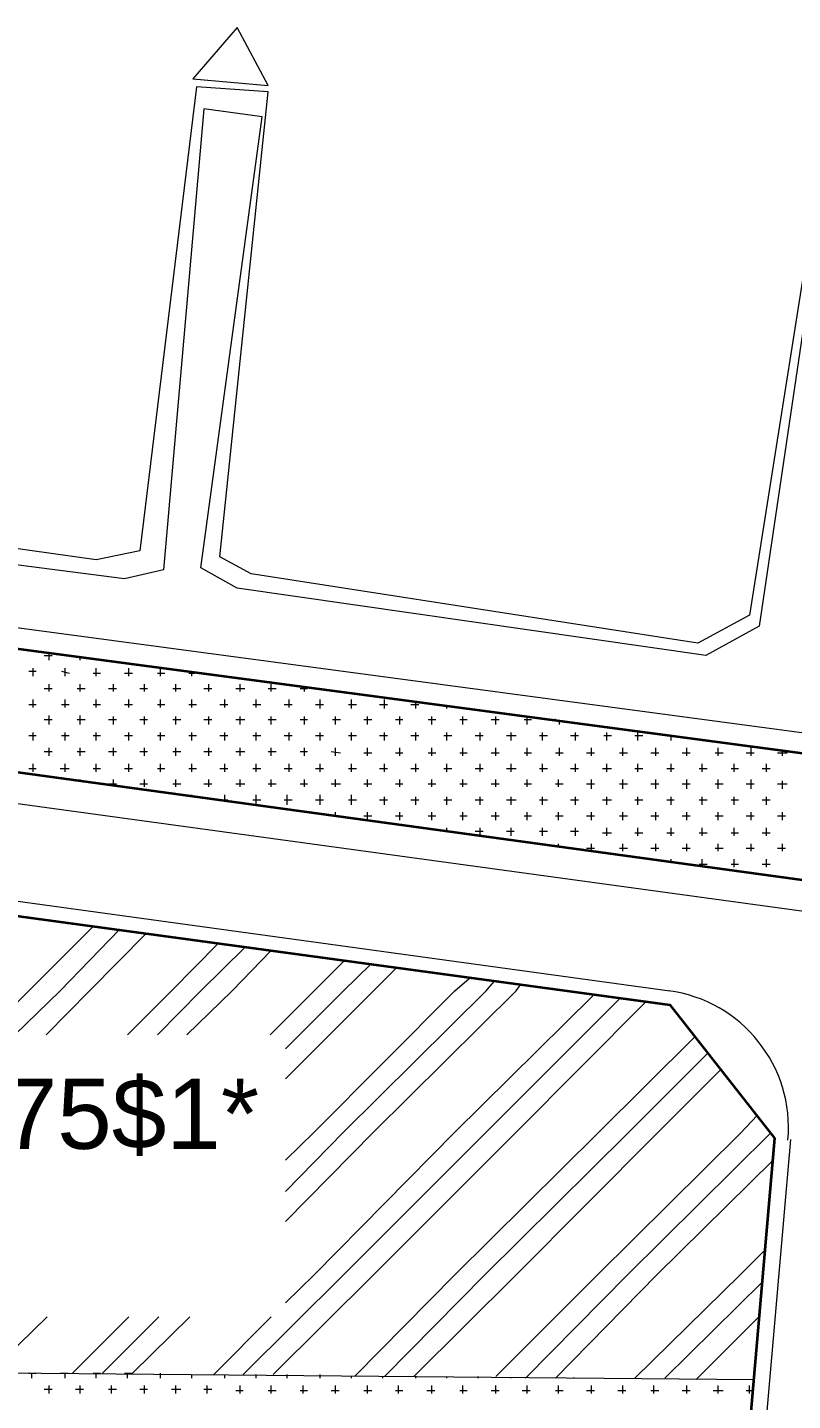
# Model space of a CAD drawing. Header units: millimetres. Extents: x -1787 to 4633, y 81 to 2259.
# Drawn here: x 1747.2 to 1899.2, y 1424.4 to 1697.2 of the extents above; entities that cross this region are included whole.
import ezdxf

# ---------------------------------------------------------------- set-up
doc = ezdxf.new("R2010")
doc.units = ezdxf.units.MM
doc.header["$MEASUREMENT"] = 0
doc.layers.get('0').update_dxf_attribs({"linetype": 'CONTINUOUS'})
doc.styles.add('Arial$001', font='arial.ttf', dxfattribs={"height": 2.232})

msp = doc.modelspace()

# ---------------------------------------------------------------- linework, layer by layer
at = {"color": 4, "linetype": 'Continuous', "lineweight": 15, "true_color": 0x000004}
msp.add_lwpolyline([(1780.1132, 1687.0043), (1795.07192, 1685.66653), (1788.86952, 1697.22001)], close=True, dxfattribs=at)
at = {"color": 2, "linetype": 'Continuous', "lineweight": 20, "true_color": 0x000002}
msp.add_lwpolyline([(2027.11456, 1666.45125), (2192.9983, 1615.00784), (2192.63345, 1610.0216), (2187.03913, 1608.56221), (1924.59258, 1645.29013), (1916.2011, 1651.73576), (1918.39018, 1676.66697), (1906.22862, 1678.85605), (1890.66181, 1580.469), (1880.4461, 1574.87468), (1791.66668, 1588.61724), (1785.46428, 1592.02248), (1795.07192, 1684.45037), (1780.84289, 1685.42329), (1769.53263, 1593.23864), (1760.89792, 1591.4144), (1679.90191, 1602.84627), (1673.94274, 1608.19736), (1680.26675, 1689.80146), (1667.13226, 1690.65277), (1659.71371, 1610.0216), (1653.75454, 1606.00828), (1603.28405, 1611.6026), (1597.08165, 1618.16984)], dxfattribs=at)
at = {"color": 5, "linetype": 'Continuous', "lineweight": 20, "true_color": 0x000005}
for points in [[(1907.20154, 1676.66697), (1892.60766, 1578.27991), (1882.0271, 1572.44236), (1788.86952, 1585.82008), (1781.6942, 1589.8334), (1793.85576, 1679.46413), (1782.30228, 1681.04513), (1774.27564, 1589.46855), (1766.49224, 1587.64432), (1677.10475, 1599.1978), (1670.29427, 1604.79212), (1677.10475, 1686.63945), (1669.92942, 1687.24753), (1662.7541, 1607.58928), (1655.57878, 1602.84627), (1606.08121, 1608.19736)], [(1609.8513, 1596.0358), (2490.34854, 1478.31186), (2612.69388, 1469.06907)], [(2609.53187, 1424.55774), (1605.47313, 1562.10503), (1605.47313, 1562.10503)], [(1622.01286, 1540.57906), (1874.85178, 1505.79699), (1874.85178, 1505.79699)], [(1898.81006, 1476.24439), (1868.52777, 1128.05881), (1868.52777, 1128.05881)]]:
    msp.add_lwpolyline(points, dxfattribs=at)
at = {"color": 1, "linetype": 'Continuous', "lineweight": 35, "true_color": 0x000001}
for points in [[(1605.83798, 1568.30743), (1599.63558, 1576.09083), (1600.24366, 1583.02292), (1611.06745, 1591.65763), (2489.74047, 1474.66339), (2610.86964, 1465.29898), (2621.45021, 1453.50227), (2621.45021, 1440.12454), (2610.5048, 1430.39529)], [(1841.16425, 1105.68153), (1584.92009, 1106.04638), (1554.39456, 1136.5719), (1586.86594, 1510.17515), (1621.40478, 1537.53867), (1874.85178, 1502.99983), (1895.64806, 1476.48762), (1865.48738, 1128.05881)]]:
    msp.add_lwpolyline(points, close=True, dxfattribs=at)
at = {"color": 3, "linetype": 'Continuous', "lineweight": 15, "true_color": 0x000003}
for points in [[(1750.56059, 1572.44236), (1752.1416, 1572.44236), (1752.1416, 1572.44236)], [(1751.53352, 1571.46944), (1751.53352, 1573.05044), (1751.53352, 1573.05044)], [(1757.73592, 1571.46944), (1757.73592, 1572.07752), (1757.73592, 1572.07752)], [(1747.5202, 1569.28036), (1748.97959, 1569.28036), (1748.97959, 1569.28036)], [(1748.37151, 1568.30743), (1748.37151, 1569.88843), (1748.37151, 1569.88843)], [(1753.96583, 1569.28036), (1755.54684, 1568.91551), (1755.54684, 1568.91551)], [(1754.69553, 1568.30743), (1754.69553, 1569.88843), (1754.69553, 1569.88843)], [(1760.28985, 1568.91551), (1761.74923, 1568.91551), (1761.74923, 1568.91551)], [(1760.89792, 1568.30743), (1760.89792, 1569.88843), (1760.89792, 1569.88843)], [(1766.49224, 1568.91551), (1768.07325, 1568.91551), (1768.07325, 1568.91551)], [(1767.34355, 1568.30743), (1767.34355, 1569.88843), (1767.34355, 1569.88843)], [(1773.05949, 1568.91551), (1774.51888, 1568.91551), (1774.51888, 1568.91551)], [(1773.66757, 1568.30743), (1773.66757, 1569.88843), (1773.66757, 1569.88843)], [(1779.26189, 1568.91551), (1780.47804, 1568.91551), (1780.47804, 1568.91551)], [(1779.86996, 1568.30743), (1779.86996, 1569.28036), (1779.86996, 1569.28036)], [(1751.53352, 1565.26704), (1751.53352, 1566.72643), (1751.53352, 1566.72643)], [(1757.73592, 1565.26704), (1757.73592, 1566.72643), (1757.73592, 1566.72643)], [(1764.30316, 1565.26704), (1764.30316, 1566.72643), (1764.30316, 1566.72643)], [(1770.50556, 1565.26704), (1770.50556, 1566.72643), (1770.50556, 1566.72643)], [(1776.70796, 1565.26704), (1776.70796, 1566.72643), (1776.70796, 1566.72643)], [(1783.2752, 1565.26704), (1783.2752, 1566.72643), (1783.2752, 1566.72643)], [(1786.43721, 1568.30743), (1786.31559, 1568.42905), (1786.31559, 1568.42905)], [(1789.4776, 1565.26704), (1789.4776, 1566.72643), (1789.4776, 1566.72643)], [(1795.68, 1565.26704), (1795.68, 1566.72643), (1795.68, 1566.72643)], [(1748.37151, 1562.10503), (1748.37151, 1563.68604), (1748.37151, 1563.68604)], [(1750.56059, 1565.87512), (1752.1416, 1565.87512), (1752.1416, 1565.87512)], [(1754.69553, 1562.10503), (1754.69553, 1563.68604), (1754.69553, 1563.68604)], [(1757.12784, 1565.87512), (1758.70884, 1565.87512), (1758.70884, 1565.87512)], [(1760.89792, 1562.10503), (1760.89792, 1563.68604), (1760.89792, 1563.68604)], [(1763.33024, 1565.87512), (1764.91124, 1565.87512), (1764.91124, 1565.87512)], [(1767.34355, 1562.10503), (1767.34355, 1563.68604), (1767.34355, 1563.68604)], [(1769.53263, 1565.87512), (1771.11364, 1565.87512), (1771.11364, 1565.87512)], [(1773.66757, 1562.10503), (1773.66757, 1563.68604), (1773.66757, 1563.68604)], [(1776.09988, 1565.87512), (1777.68088, 1565.87512), (1777.68088, 1565.87512)], [(1779.86996, 1562.10503), (1779.86996, 1563.68604), (1779.86996, 1563.68604)], [(1782.30228, 1565.87512), (1783.88328, 1565.87512), (1783.88328, 1565.87512)], [(1786.43721, 1562.10503), (1786.43721, 1563.68604), (1786.43721, 1563.68604)], [(1788.62629, 1565.87512), (1790.45053, 1565.87512), (1790.45053, 1565.87512)], [(1792.63961, 1562.10503), (1792.63961, 1563.68604), (1792.63961, 1563.68604)], [(1795.07192, 1565.87512), (1796.65292, 1565.87512), (1796.65292, 1565.87512)], [(1799.20685, 1562.10503), (1799.20685, 1563.68604), (1799.20685, 1563.68604)], [(1801.39593, 1565.87512), (1802.85532, 1565.87512), (1802.85532, 1565.87512)], [(1802.24724, 1565.26704), (1802.24724, 1566.11835), (1802.24724, 1566.11835)], [(1805.40925, 1561.8618), (1805.40925, 1563.68604), (1805.40925, 1563.68604)], [(1811.61165, 1561.8618), (1811.61165, 1563.68604), (1811.61165, 1563.68604)], [(1818.17889, 1561.8618), (1818.17889, 1563.68604), (1818.17889, 1563.68604)], [(1747.5202, 1562.71311), (1748.97959, 1562.71311), (1748.97959, 1562.71311)], [(1753.96583, 1562.71311), (1755.54684, 1562.71311), (1755.54684, 1562.71311)], [(1760.28985, 1562.71311), (1761.74923, 1562.71311), (1761.74923, 1562.71311)], [(1766.49224, 1562.71311), (1768.07325, 1562.71311), (1768.07325, 1562.71311)], [(1773.05949, 1562.71311), (1774.51888, 1562.71311), (1774.51888, 1562.71311)], [(1779.26189, 1562.71311), (1780.84289, 1562.71311), (1780.84289, 1562.71311)], [(1785.46428, 1562.71311), (1787.04529, 1562.71311), (1787.04529, 1562.71311)], [(1792.03153, 1562.71311), (1793.61253, 1562.71311), (1793.61253, 1562.71311)], [(1798.23393, 1562.71311), (1799.81493, 1562.71311), (1799.81493, 1562.71311)], [(1804.43632, 1562.71311), (1806.01733, 1562.71311), (1806.01733, 1562.71311)], [(1811.00357, 1562.71311), (1812.58457, 1562.71311), (1812.58457, 1562.71311)], [(1817.20597, 1562.71311), (1818.78697, 1562.71311), (1818.78697, 1562.71311)], [(1823.40836, 1562.71311), (1824.98937, 1562.71311), (1824.98937, 1562.71311)], [(1824.38129, 1561.8618), (1824.38129, 1563.32119), (1824.38129, 1563.32119)], [(1830.58369, 1561.8618), (1830.58369, 1562.46988), (1830.58369, 1562.46988)], [(1750.56059, 1559.67272), (1752.1416, 1559.67272), (1752.1416, 1559.67272)], [(1751.53352, 1558.6998), (1751.53352, 1560.52403), (1751.53352, 1560.52403)], [(1757.12784, 1559.67272), (1758.70884, 1559.67272), (1758.70884, 1559.67272)], [(1757.73592, 1558.6998), (1757.73592, 1560.52403), (1757.73592, 1560.52403)], [(1763.33024, 1559.67272), (1764.91124, 1559.67272), (1764.91124, 1559.67272)], [(1764.30316, 1558.6998), (1764.30316, 1560.2808), (1764.30316, 1560.2808)], [(1769.53263, 1559.67272), (1771.11364, 1559.67272), (1771.11364, 1559.67272)], [(1770.50556, 1558.6998), (1770.50556, 1560.2808), (1770.50556, 1560.2808)], [(1776.09988, 1559.67272), (1777.68088, 1559.67272), (1777.68088, 1559.67272)], [(1776.70796, 1558.6998), (1776.70796, 1560.2808), (1776.70796, 1560.2808)], [(1782.30228, 1559.67272), (1783.88328, 1559.67272), (1783.88328, 1559.67272)], [(1783.2752, 1558.6998), (1783.2752, 1560.2808), (1783.2752, 1560.2808)], [(1788.62629, 1559.67272), (1790.45053, 1559.67272), (1790.45053, 1559.67272)], [(1789.4776, 1558.6998), (1789.4776, 1560.2808), (1789.4776, 1560.2808)], [(1795.07192, 1559.67272), (1796.65292, 1559.67272), (1796.65292, 1559.67272)], [(1795.68, 1558.6998), (1795.68, 1560.2808), (1795.68, 1560.2808)], [(1801.39593, 1559.67272), (1802.85532, 1559.67272), (1802.85532, 1559.67272)], [(1802.24724, 1558.6998), (1802.24724, 1560.2808), (1802.24724, 1560.2808)], [(1807.84156, 1559.67272), (1809.42257, 1559.67272), (1809.42257, 1559.67272)], [(1808.44964, 1558.6998), (1808.44964, 1560.2808), (1808.44964, 1560.2808)], [(1814.04396, 1559.67272), (1815.62496, 1559.67272), (1815.62496, 1559.67272)], [(1814.77365, 1558.6998), (1814.77365, 1560.2808), (1814.77365, 1560.2808)], [(1820.36797, 1559.67272), (1821.82736, 1559.67272), (1821.82736, 1559.67272)], [(1821.21928, 1558.6998), (1821.21928, 1560.2808), (1821.21928, 1560.2808)], [(1826.8136, 1559.67272), (1828.39461, 1559.67272), (1828.39461, 1559.67272)], [(1827.5433, 1558.6998), (1827.5433, 1560.2808), (1827.5433, 1560.2808)], [(1833.13762, 1559.67272), (1834.597, 1559.67272), (1834.597, 1559.67272)], [(1833.74569, 1558.6998), (1833.74569, 1560.2808), (1833.74569, 1560.2808)], [(1839.34001, 1559.67272), (1840.92102, 1559.67272), (1840.92102, 1559.67272)], [(1840.31294, 1558.6998), (1840.31294, 1560.2808), (1840.31294, 1560.2808)], [(1845.90726, 1559.67272), (1847.36665, 1559.67272), (1847.36665, 1559.67272)], [(1846.51534, 1558.6998), (1846.51534, 1560.2808), (1846.51534, 1560.2808)], [(1852.10966, 1559.67272), (1851.98804, 1559.67272), (1851.98804, 1559.67272)], [(1852.96097, 1558.6998), (1852.96097, 1559.30787), (1852.96097, 1559.30787)], [(1747.5202, 1556.51071), (1748.97959, 1556.51071), (1748.97959, 1556.51071)], [(1748.37151, 1555.53779), (1748.37151, 1557.11879), (1748.37151, 1557.11879)], [(1753.96583, 1556.51071), (1755.54684, 1556.51071), (1755.54684, 1556.51071)], [(1754.69553, 1555.53779), (1754.69553, 1557.11879), (1754.69553, 1557.11879)], [(1760.28985, 1556.51071), (1761.74923, 1556.51071), (1761.74923, 1556.51071)], [(1760.89792, 1555.53779), (1760.89792, 1557.11879), (1760.89792, 1557.11879)], [(1766.49224, 1556.51071), (1768.07325, 1556.51071), (1768.07325, 1556.51071)], [(1767.34355, 1555.53779), (1767.34355, 1557.11879), (1767.34355, 1557.11879)], [(1773.05949, 1556.51071), (1774.51888, 1556.51071), (1774.51888, 1556.51071)], [(1773.66757, 1555.53779), (1773.66757, 1557.11879), (1773.66757, 1557.11879)], [(1779.26189, 1556.51071), (1780.84289, 1556.51071), (1780.84289, 1556.51071)], [(1779.86996, 1555.53779), (1779.86996, 1557.11879), (1779.86996, 1557.11879)], [(1785.46428, 1556.51071), (1787.04529, 1556.51071), (1787.04529, 1556.51071)], [(1786.43721, 1555.53779), (1786.43721, 1557.11879), (1786.43721, 1557.11879)], [(1792.03153, 1556.51071), (1793.61253, 1556.51071), (1793.61253, 1556.51071)], [(1792.63961, 1555.53779), (1792.63961, 1557.11879), (1792.63961, 1557.11879)], [(1798.23393, 1556.51071), (1799.81493, 1556.51071), (1799.81493, 1556.51071)], [(1799.20685, 1555.53779), (1799.20685, 1557.11879), (1799.20685, 1557.11879)], [(1804.43632, 1556.51071), (1806.01733, 1556.51071), (1806.01733, 1556.51071)], [(1805.40925, 1555.53779), (1805.40925, 1557.11879), (1805.40925, 1557.11879)], [(1811.00357, 1556.51071), (1812.58457, 1556.51071), (1812.58457, 1556.51071)], [(1811.61165, 1555.53779), (1811.61165, 1557.11879), (1811.61165, 1557.11879)], [(1817.20597, 1556.51071), (1818.78697, 1556.51071), (1818.78697, 1556.51071)], [(1818.17889, 1555.53779), (1818.17889, 1557.11879), (1818.17889, 1557.11879)], [(1823.40836, 1556.51071), (1824.98937, 1556.51071), (1824.98937, 1556.51071)], [(1824.38129, 1555.53779), (1824.38129, 1557.11879), (1824.38129, 1557.11879)], [(1829.97561, 1556.51071), (1831.55661, 1556.51071), (1831.55661, 1556.51071)], [(1830.58369, 1555.53779), (1830.58369, 1557.11879), (1830.58369, 1557.11879)], [(1836.17801, 1556.51071), (1837.75901, 1556.51071), (1837.75901, 1556.51071)], [(1837.15093, 1555.53779), (1837.15093, 1557.11879), (1837.15093, 1557.11879)], [(1842.3804, 1556.51071), (1844.32625, 1556.51071), (1844.32625, 1556.51071)], [(1843.35333, 1555.53779), (1843.35333, 1557.11879), (1843.35333, 1557.11879)], [(1848.94765, 1556.51071), (1850.52865, 1556.51071), (1850.52865, 1556.51071)], [(1849.55573, 1555.53779), (1849.55573, 1557.11879), (1849.55573, 1557.11879)], [(1855.15005, 1556.51071), (1856.73105, 1556.51071), (1856.73105, 1556.51071)], [(1856.12297, 1555.53779), (1856.12297, 1557.11879), (1856.12297, 1557.11879)], [(1861.71729, 1556.51071), (1863.29829, 1556.51071), (1863.29829, 1556.51071)], [(1862.32537, 1555.53779), (1862.32537, 1557.11879), (1862.32537, 1557.11879)], [(1867.91969, 1556.51071), (1869.50069, 1556.51071), (1869.50069, 1556.51071)], [(1868.52777, 1555.53779), (1868.52777, 1557.11879), (1868.52777, 1557.11879)], [(1874.2437, 1556.51071), (1875.70309, 1556.51071), (1875.70309, 1556.51071)], [(1875.09501, 1555.53779), (1875.09501, 1556.51071), (1875.09501, 1556.51071)], [(1881.29741, 1555.53779), (1881.29741, 1555.6594), (1881.29741, 1555.6594)], [(1750.56059, 1553.34871), (1752.1416, 1553.34871), (1752.1416, 1553.34871)], [(1751.53352, 1552.4974), (1751.53352, 1554.0784), (1751.53352, 1554.0784)], [(1757.12784, 1553.34871), (1758.70884, 1553.34871), (1758.70884, 1553.34871)], [(1757.73592, 1552.4974), (1757.73592, 1554.0784), (1757.73592, 1554.0784)], [(1763.33024, 1553.34871), (1764.91124, 1553.34871), (1764.91124, 1553.34871)], [(1764.30316, 1552.4974), (1764.30316, 1554.0784), (1764.30316, 1554.0784)], [(1769.53263, 1553.34871), (1771.11364, 1553.34871), (1771.11364, 1553.34871)], [(1770.50556, 1552.4974), (1770.50556, 1554.0784), (1770.50556, 1554.0784)], [(1776.09988, 1553.34871), (1777.68088, 1553.34871), (1777.68088, 1553.34871)], [(1776.70796, 1552.4974), (1776.70796, 1554.0784), (1776.70796, 1554.0784)], [(1782.30228, 1553.34871), (1783.88328, 1553.34871), (1783.88328, 1553.34871)], [(1783.2752, 1552.4974), (1783.2752, 1554.0784), (1783.2752, 1554.0784)], [(1788.62629, 1553.34871), (1790.45053, 1553.34871), (1790.45053, 1553.34871)], [(1789.4776, 1552.4974), (1789.4776, 1554.0784), (1789.4776, 1554.0784)], [(1795.07192, 1553.34871), (1796.65292, 1553.34871), (1796.65292, 1553.34871)], [(1795.68, 1552.4974), (1795.68, 1554.0784), (1795.68, 1554.0784)], [(1801.39593, 1553.34871), (1802.85532, 1553.34871), (1802.85532, 1553.34871)], [(1802.24724, 1552.4974), (1802.24724, 1554.0784), (1802.24724, 1554.0784)], [(1807.59833, 1553.34871), (1809.42257, 1553.10548), (1809.42257, 1553.10548)], [(1808.44964, 1552.4974), (1808.44964, 1554.0784), (1808.44964, 1554.0784)], [(1814.04396, 1553.10548), (1815.62496, 1553.10548), (1815.62496, 1553.10548)], [(1814.77365, 1552.4974), (1814.77365, 1554.0784), (1814.77365, 1554.0784)], [(1820.36797, 1553.10548), (1821.82736, 1553.10548), (1821.82736, 1553.10548)], [(1821.21928, 1552.4974), (1821.21928, 1554.0784), (1821.21928, 1554.0784)], [(1826.8136, 1553.10548), (1828.39461, 1553.10548), (1828.39461, 1553.10548)], [(1827.5433, 1552.4974), (1827.5433, 1554.0784), (1827.5433, 1554.0784)], [(1833.13762, 1553.10548), (1834.597, 1553.10548), (1834.597, 1553.10548)], [(1833.74569, 1552.4974), (1833.74569, 1554.0784), (1833.74569, 1554.0784)], [(1839.34001, 1553.10548), (1840.92102, 1553.10548), (1840.92102, 1553.10548)], [(1840.31294, 1552.4974), (1840.31294, 1554.0784), (1840.31294, 1554.0784)], [(1845.90726, 1553.10548), (1847.36665, 1553.10548), (1847.36665, 1553.10548)], [(1846.51534, 1552.4974), (1846.51534, 1554.0784), (1846.51534, 1554.0784)], [(1852.10966, 1553.10548), (1853.69066, 1553.10548), (1853.69066, 1553.10548)], [(1852.96097, 1552.4974), (1852.96097, 1554.0784), (1852.96097, 1554.0784)], [(1858.31205, 1553.10548), (1859.89306, 1553.10548), (1859.89306, 1553.10548)], [(1859.28498, 1552.4974), (1859.28498, 1554.0784), (1859.28498, 1554.0784)], [(1864.8793, 1553.10548), (1866.4603, 1553.10548), (1866.4603, 1553.10548)], [(1865.48738, 1552.4974), (1865.48738, 1554.0784), (1865.48738, 1554.0784)], [(1871.0817, 1553.10548), (1872.6627, 1553.10548), (1872.6627, 1553.10548)], [(1872.05462, 1552.4974), (1872.05462, 1554.0784), (1872.05462, 1554.0784)], [(1877.28409, 1553.10548), (1878.8651, 1553.10548), (1878.8651, 1553.10548)], [(1878.25702, 1552.4974), (1878.25702, 1554.0784), (1878.25702, 1554.0784)], [(1883.85134, 1553.10548), (1885.43234, 1553.10548), (1885.43234, 1553.10548)], [(1884.45942, 1552.4974), (1884.45942, 1554.0784), (1884.45942, 1554.0784)], [(1890.05374, 1553.10548), (1891.63474, 1553.10548), (1891.63474, 1553.10548)], [(1891.02666, 1552.4974), (1891.02666, 1554.0784), (1891.02666, 1554.0784)], [(1896.25613, 1553.10548), (1898.20198, 1553.10548), (1898.20198, 1553.10548)], [(1897.22906, 1552.4974), (1897.22906, 1553.34871), (1897.22906, 1553.34871)], [(1747.5202, 1549.94347), (1748.97959, 1549.94347), (1748.97959, 1549.94347)], [(1748.37151, 1549.33539), (1748.37151, 1550.91639), (1748.37151, 1550.91639)], [(1753.7226, 1549.94347), (1755.54684, 1549.94347), (1755.54684, 1549.94347)], [(1754.69553, 1549.33539), (1754.69553, 1550.91639), (1754.69553, 1550.91639)], [(1760.28985, 1549.94347), (1761.74923, 1549.94347), (1761.74923, 1549.94347)], [(1760.89792, 1549.33539), (1760.89792, 1550.91639), (1760.89792, 1550.91639)], [(1766.49224, 1549.94347), (1768.07325, 1549.94347), (1768.07325, 1549.94347)], [(1767.34355, 1549.33539), (1767.34355, 1550.91639), (1767.34355, 1550.91639)], [(1773.05949, 1549.94347), (1774.51888, 1549.94347), (1774.51888, 1549.94347)], [(1773.66757, 1549.33539), (1773.66757, 1550.91639), (1773.66757, 1550.91639)], [(1779.26189, 1549.94347), (1780.84289, 1549.94347), (1780.84289, 1549.94347)], [(1779.86996, 1549.33539), (1779.86996, 1550.91639), (1779.86996, 1550.91639)], [(1785.46428, 1549.94347), (1787.04529, 1549.94347), (1787.04529, 1549.94347)], [(1786.43721, 1549.33539), (1786.43721, 1550.91639), (1786.43721, 1550.91639)], [(1792.03153, 1549.94347), (1793.61253, 1549.94347), (1793.61253, 1549.94347)], [(1792.63961, 1549.33539), (1792.63961, 1550.91639), (1792.63961, 1550.91639)], [(1798.23393, 1549.94347), (1799.81493, 1549.94347), (1799.81493, 1549.94347)], [(1799.20685, 1549.33539), (1799.20685, 1550.91639), (1799.20685, 1550.91639)], [(1804.43632, 1549.94347), (1806.01733, 1549.94347), (1806.01733, 1549.94347)], [(1805.40925, 1549.33539), (1805.40925, 1550.91639), (1805.40925, 1550.91639)], [(1811.00357, 1549.94347), (1812.58457, 1549.94347), (1812.58457, 1549.94347)], [(1811.61165, 1549.33539), (1811.61165, 1550.91639), (1811.61165, 1550.91639)], [(1817.20597, 1549.94347), (1818.78697, 1549.94347), (1818.78697, 1549.94347)], [(1818.17889, 1549.33539), (1818.17889, 1550.91639), (1818.17889, 1550.91639)], [(1823.40836, 1549.94347), (1824.98937, 1549.94347), (1824.98937, 1549.94347)], [(1824.38129, 1549.33539), (1824.38129, 1550.91639), (1824.38129, 1550.91639)], [(1829.97561, 1549.94347), (1831.55661, 1549.94347), (1831.55661, 1549.94347)], [(1830.58369, 1549.33539), (1830.58369, 1550.91639), (1830.58369, 1550.91639)], [(1836.17801, 1549.94347), (1837.75901, 1549.94347), (1837.75901, 1549.94347)], [(1837.15093, 1549.33539), (1837.15093, 1550.91639), (1837.15093, 1550.91639)], [(1842.3804, 1549.94347), (1844.32625, 1549.94347), (1844.32625, 1549.94347)], [(1843.35333, 1549.33539), (1843.35333, 1550.91639), (1843.35333, 1550.91639)], [(1848.94765, 1549.94347), (1850.52865, 1549.94347), (1850.52865, 1549.94347)], [(1849.55573, 1549.33539), (1849.55573, 1550.91639), (1849.55573, 1550.91639)], [(1855.15005, 1549.94347), (1856.73105, 1549.94347), (1856.73105, 1549.94347)], [(1856.12297, 1549.33539), (1856.12297, 1550.91639), (1856.12297, 1550.91639)], [(1861.47406, 1549.94347), (1863.29829, 1549.94347), (1863.29829, 1549.94347)], [(1862.32537, 1549.33539), (1862.32537, 1550.91639), (1862.32537, 1550.91639)], [(1867.91969, 1549.94347), (1869.50069, 1549.94347), (1869.50069, 1549.94347)], [(1868.52777, 1549.33539), (1868.52777, 1550.91639), (1868.52777, 1550.91639)], [(1874.2437, 1549.94347), (1875.70309, 1549.94347), (1875.70309, 1549.94347)], [(1875.09501, 1549.33539), (1875.09501, 1550.91639), (1875.09501, 1550.91639)], [(1880.68933, 1549.94347), (1882.27033, 1549.94347), (1882.27033, 1549.94347)], [(1881.29741, 1549.33539), (1881.29741, 1550.91639), (1881.29741, 1550.91639)], [(1887.01334, 1549.94347), (1888.47273, 1549.94347), (1888.47273, 1549.94347)], [(1887.62142, 1549.33539), (1887.62142, 1550.91639), (1887.62142, 1550.91639)], [(1893.21574, 1549.94347), (1894.79675, 1549.94347), (1894.79675, 1549.94347)], [(1894.06705, 1549.33539), (1894.06705, 1550.91639), (1894.06705, 1550.91639)], [(1757.73592, 1547.51116), (1757.73592, 1547.75439), (1757.73592, 1547.75439)], [(1764.30316, 1546.53823), (1764.30316, 1547.75439), (1764.30316, 1547.75439)], [(1770.50556, 1546.295), (1770.50556, 1547.75439), (1770.50556, 1547.75439)], [(1776.70796, 1546.295), (1776.70796, 1547.75439), (1776.70796, 1547.75439)], [(1783.2752, 1546.295), (1783.2752, 1547.75439), (1783.2752, 1547.75439)], [(1789.4776, 1546.295), (1789.4776, 1547.75439), (1789.4776, 1547.75439)], [(1795.68, 1546.295), (1795.68, 1547.75439), (1795.68, 1547.75439)], [(1802.24724, 1546.295), (1802.24724, 1547.75439), (1802.24724, 1547.75439)], [(1808.44964, 1546.295), (1808.44964, 1547.75439), (1808.44964, 1547.75439)], [(1814.77365, 1546.295), (1814.77365, 1547.75439), (1814.77365, 1547.75439)], [(1821.21928, 1546.295), (1821.21928, 1547.75439), (1821.21928, 1547.75439)], [(1827.5433, 1546.295), (1827.5433, 1547.75439), (1827.5433, 1547.75439)], [(1833.74569, 1546.295), (1833.74569, 1547.75439), (1833.74569, 1547.75439)], [(1840.31294, 1546.295), (1840.31294, 1547.75439), (1840.31294, 1547.75439)], [(1846.51534, 1546.295), (1846.51534, 1547.75439), (1846.51534, 1547.75439)], [(1852.71773, 1546.295), (1852.71773, 1547.75439), (1852.71773, 1547.75439)], [(1859.28498, 1545.93015), (1859.28498, 1547.75439), (1859.28498, 1547.75439)], [(1865.48738, 1545.93015), (1865.48738, 1547.75439), (1865.48738, 1547.75439)], [(1872.05462, 1545.93015), (1872.05462, 1547.75439), (1872.05462, 1547.75439)], [(1878.25702, 1545.93015), (1878.25702, 1547.75439), (1878.25702, 1547.75439)], [(1884.45942, 1545.93015), (1884.45942, 1547.75439), (1884.45942, 1547.75439)], [(1891.02666, 1545.93015), (1891.02666, 1547.75439), (1891.02666, 1547.75439)], [(1897.22906, 1545.93015), (1897.22906, 1547.51116), (1897.22906, 1547.51116)], [(1763.33024, 1546.90308), (1764.91124, 1546.90308), (1764.91124, 1546.90308)], [(1769.53263, 1546.90308), (1771.11364, 1546.90308), (1771.11364, 1546.90308)], [(1776.09988, 1546.90308), (1777.68088, 1546.90308), (1777.68088, 1546.90308)], [(1779.86996, 1544.34915), (1779.86996, 1544.714), (1779.86996, 1544.714)], [(1782.30228, 1546.90308), (1783.88328, 1546.90308), (1783.88328, 1546.90308)], [(1786.43721, 1543.37622), (1786.43721, 1544.714), (1786.43721, 1544.714)], [(1788.62629, 1546.90308), (1790.45053, 1546.90308), (1790.45053, 1546.90308)], [(1792.63961, 1542.76815), (1792.63961, 1544.714), (1792.63961, 1544.714)], [(1795.07192, 1546.90308), (1796.65292, 1546.90308), (1796.65292, 1546.90308)], [(1798.842, 1542.76815), (1798.842, 1544.714), (1798.842, 1544.714)], [(1801.39593, 1546.90308), (1802.85532, 1546.90308), (1802.85532, 1546.90308)], [(1805.40925, 1542.76815), (1805.40925, 1544.714), (1805.40925, 1544.714)], [(1807.59833, 1546.90308), (1809.42257, 1546.90308), (1809.42257, 1546.90308)], [(1811.61165, 1542.76815), (1811.61165, 1544.714), (1811.61165, 1544.714)], [(1814.04396, 1546.90308), (1815.62496, 1546.90308), (1815.62496, 1546.90308)], [(1818.17889, 1542.76815), (1818.17889, 1544.34915), (1818.17889, 1544.34915)], [(1820.36797, 1546.90308), (1821.82736, 1546.90308), (1821.82736, 1546.90308)], [(1824.38129, 1542.76815), (1824.38129, 1544.34915), (1824.38129, 1544.34915)], [(1826.8136, 1546.90308), (1828.39461, 1546.90308), (1828.39461, 1546.90308)], [(1830.58369, 1542.76815), (1830.58369, 1544.34915), (1830.58369, 1544.34915)], [(1833.13762, 1546.90308), (1834.597, 1546.90308), (1834.597, 1546.90308)], [(1837.15093, 1542.76815), (1837.15093, 1544.34915), (1837.15093, 1544.34915)], [(1839.34001, 1546.90308), (1840.92102, 1546.90308), (1840.92102, 1546.90308)], [(1843.35333, 1542.76815), (1843.35333, 1544.34915), (1843.35333, 1544.34915)], [(1845.90726, 1546.90308), (1847.36665, 1546.90308), (1847.36665, 1546.90308)], [(1849.55573, 1542.76815), (1849.55573, 1544.34915), (1849.55573, 1544.34915)], [(1852.10966, 1546.90308), (1853.69066, 1546.90308), (1853.69066, 1546.90308)], [(1856.12297, 1542.76815), (1856.12297, 1544.34915), (1856.12297, 1544.34915)], [(1858.31205, 1546.90308), (1859.89306, 1546.90308), (1859.89306, 1546.90308)], [(1862.32537, 1542.76815), (1862.32537, 1544.34915), (1862.32537, 1544.34915)], [(1864.8793, 1546.90308), (1866.4603, 1546.90308), (1866.4603, 1546.90308)], [(1868.52777, 1542.76815), (1868.52777, 1544.34915), (1868.52777, 1544.34915)], [(1871.0817, 1546.90308), (1872.6627, 1546.90308), (1872.6627, 1546.90308)], [(1875.09501, 1542.76815), (1875.09501, 1544.34915), (1875.09501, 1544.34915)], [(1877.28409, 1546.90308), (1878.8651, 1546.90308), (1878.8651, 1546.90308)], [(1881.29741, 1542.76815), (1881.29741, 1544.34915), (1881.29741, 1544.34915)], [(1883.85134, 1546.90308), (1885.43234, 1546.90308), (1885.43234, 1546.90308)], [(1887.62142, 1542.76815), (1887.62142, 1544.34915), (1887.62142, 1544.34915)], [(1890.05374, 1546.90308), (1891.63474, 1546.90308), (1891.63474, 1546.90308)], [(1894.06705, 1542.76815), (1894.06705, 1544.34915), (1894.06705, 1544.34915)], [(1896.25613, 1546.90308), (1898.20198, 1546.90308), (1898.20198, 1546.90308)], [(1785.46428, 1543.74107), (1787.04529, 1543.74107), (1787.04529, 1543.74107)], [(1792.03153, 1543.74107), (1793.61253, 1543.74107), (1793.61253, 1543.74107)], [(1798.23393, 1543.74107), (1799.81493, 1543.74107), (1799.81493, 1543.74107)], [(1804.43632, 1543.74107), (1806.01733, 1543.74107), (1806.01733, 1543.74107)], [(1811.00357, 1543.74107), (1812.58457, 1543.74107), (1812.58457, 1543.74107)], [(1817.20597, 1543.74107), (1818.78697, 1543.74107), (1818.78697, 1543.74107)], [(1823.40836, 1543.74107), (1824.98937, 1543.74107), (1824.98937, 1543.74107)], [(1829.97561, 1543.74107), (1831.55661, 1543.74107), (1831.55661, 1543.74107)], [(1836.17801, 1543.74107), (1837.75901, 1543.74107), (1837.75901, 1543.74107)], [(1842.3804, 1543.74107), (1844.32625, 1543.74107), (1844.32625, 1543.74107)], [(1848.94765, 1543.74107), (1850.52865, 1543.74107), (1850.52865, 1543.74107)], [(1855.15005, 1543.74107), (1856.73105, 1543.74107), (1856.73105, 1543.74107)], [(1861.47406, 1543.74107), (1863.29829, 1543.74107), (1863.29829, 1543.74107)], [(1867.91969, 1543.74107), (1869.50069, 1543.74107), (1869.50069, 1543.74107)], [(1874.2437, 1543.74107), (1875.70309, 1543.74107), (1875.70309, 1543.74107)], [(1880.68933, 1543.74107), (1882.27033, 1543.74107), (1882.27033, 1543.74107)], [(1887.01334, 1543.74107), (1888.47273, 1543.74107), (1888.47273, 1543.74107)], [(1893.21574, 1543.74107), (1894.79675, 1543.74107), (1894.79675, 1543.74107)], [(1807.59833, 1540.57906), (1809.42257, 1540.57906), (1809.42257, 1540.57906)], [(1808.44964, 1540.33583), (1808.44964, 1541.30876), (1808.44964, 1541.30876)], [(1814.04396, 1540.57906), (1815.62496, 1540.57906), (1815.62496, 1540.57906)], [(1814.77365, 1539.72776), (1814.77365, 1541.30876), (1814.77365, 1541.30876)], [(1820.36797, 1540.57906), (1821.82736, 1540.57906), (1821.82736, 1540.57906)], [(1821.21928, 1539.72776), (1821.21928, 1541.30876), (1821.21928, 1541.30876)], [(1826.8136, 1540.57906), (1828.39461, 1540.57906), (1828.39461, 1540.57906)], [(1827.5433, 1539.72776), (1827.5433, 1541.30876), (1827.5433, 1541.30876)], [(1833.13762, 1540.57906), (1834.597, 1540.57906), (1834.597, 1540.57906)], [(1833.74569, 1539.72776), (1833.74569, 1541.30876), (1833.74569, 1541.30876)], [(1839.34001, 1540.57906), (1840.92102, 1540.57906), (1840.92102, 1540.57906)], [(1840.31294, 1539.72776), (1840.31294, 1541.30876), (1840.31294, 1541.30876)], [(1845.90726, 1540.57906), (1847.36665, 1540.57906), (1847.36665, 1540.57906)], [(1846.51534, 1539.72776), (1846.51534, 1541.30876), (1846.51534, 1541.30876)], [(1852.10966, 1540.57906), (1853.69066, 1540.57906), (1853.69066, 1540.57906)], [(1852.71773, 1539.72776), (1852.71773, 1541.30876), (1852.71773, 1541.30876)], [(1858.31205, 1540.57906), (1859.89306, 1540.57906), (1859.89306, 1540.57906)], [(1859.28498, 1539.72776), (1859.28498, 1541.30876), (1859.28498, 1541.30876)], [(1864.8793, 1540.57906), (1866.4603, 1540.57906), (1866.4603, 1540.57906)], [(1865.48738, 1539.72776), (1865.48738, 1541.30876), (1865.48738, 1541.30876)], [(1871.0817, 1540.57906), (1872.6627, 1540.57906), (1872.6627, 1540.57906)], [(1872.05462, 1539.72776), (1872.05462, 1541.30876), (1872.05462, 1541.30876)], [(1877.28409, 1540.57906), (1878.8651, 1540.57906), (1878.8651, 1540.57906)], [(1878.25702, 1539.72776), (1878.25702, 1541.30876), (1878.25702, 1541.30876)], [(1883.85134, 1540.57906), (1885.43234, 1540.57906), (1885.43234, 1540.57906)], [(1884.45942, 1539.72776), (1884.45942, 1541.30876), (1884.45942, 1541.30876)], [(1890.05374, 1540.57906), (1891.63474, 1540.57906), (1891.63474, 1540.57906)], [(1891.02666, 1539.72776), (1891.02666, 1541.30876), (1891.02666, 1541.30876)], [(1896.25613, 1540.57906), (1897.83714, 1540.57906), (1897.83714, 1540.57906)], [(1897.22906, 1539.72776), (1897.22906, 1541.30876), (1897.22906, 1541.30876)], [(1830.58369, 1537.53867), (1830.58369, 1538.14675), (1830.58369, 1538.14675)], [(1830.58369, 1537.53867), (1831.55661, 1537.53867), (1831.55661, 1537.53867)], [(1836.17801, 1537.53867), (1837.75901, 1537.53867), (1837.75901, 1537.53867)], [(1837.15093, 1536.56575), (1837.15093, 1538.14675), (1837.15093, 1538.14675)], [(1842.3804, 1537.53867), (1843.96141, 1537.53867), (1843.96141, 1537.53867)], [(1843.35333, 1536.56575), (1843.35333, 1538.14675), (1843.35333, 1538.14675)], [(1848.94765, 1537.53867), (1850.52865, 1537.53867), (1850.52865, 1537.53867)], [(1849.55573, 1536.56575), (1849.55573, 1538.14675), (1849.55573, 1538.14675)], [(1855.15005, 1537.53867), (1856.73105, 1537.53867), (1856.73105, 1537.53867)], [(1856.12297, 1536.56575), (1856.12297, 1538.14675), (1856.12297, 1538.14675)], [(1861.47406, 1537.17383), (1863.29829, 1537.17383), (1863.29829, 1537.17383)], [(1862.32537, 1536.56575), (1862.32537, 1538.14675), (1862.32537, 1538.14675)], [(1867.91969, 1537.17383), (1869.50069, 1537.17383), (1869.50069, 1537.17383)], [(1868.52777, 1536.56575), (1868.52777, 1538.14675), (1868.52777, 1538.14675)], [(1874.2437, 1537.17383), (1875.70309, 1537.17383), (1875.70309, 1537.17383)], [(1875.09501, 1536.56575), (1875.09501, 1538.14675), (1875.09501, 1538.14675)], [(1880.68933, 1537.17383), (1882.27033, 1537.17383), (1882.27033, 1537.17383)], [(1881.29741, 1536.56575), (1881.29741, 1538.14675), (1881.29741, 1538.14675)], [(1887.01334, 1537.17383), (1888.47273, 1537.17383), (1888.47273, 1537.17383)], [(1887.62142, 1536.56575), (1887.62142, 1538.14675), (1887.62142, 1538.14675)], [(1893.21574, 1537.17383), (1894.79675, 1537.17383), (1894.79675, 1537.17383)], [(1894.06705, 1536.56575), (1894.06705, 1538.14675), (1894.06705, 1538.14675)], [(1852.71773, 1534.37667), (1852.71773, 1534.98475), (1852.71773, 1534.98475)], [(1858.31205, 1534.13344), (1859.89306, 1534.13344), (1859.89306, 1534.13344)], [(1859.28498, 1533.52536), (1859.28498, 1534.98475), (1859.28498, 1534.98475)], [(1864.8793, 1534.13344), (1866.4603, 1534.13344), (1866.4603, 1534.13344)], [(1865.48738, 1533.52536), (1865.48738, 1534.98475), (1865.48738, 1534.98475)], [(1871.0817, 1534.13344), (1872.6627, 1534.13344), (1872.6627, 1534.13344)], [(1872.05462, 1533.52536), (1872.05462, 1534.98475), (1872.05462, 1534.98475)], [(1877.28409, 1534.13344), (1878.8651, 1534.13344), (1878.8651, 1534.13344)], [(1878.25702, 1533.52536), (1878.25702, 1534.98475), (1878.25702, 1534.98475)], [(1883.85134, 1534.13344), (1885.43234, 1534.13344), (1885.43234, 1534.13344)], [(1884.45942, 1533.52536), (1884.45942, 1534.98475), (1884.45942, 1534.98475)], [(1890.05374, 1534.13344), (1891.63474, 1534.13344), (1891.63474, 1534.13344)], [(1891.02666, 1533.52536), (1891.02666, 1534.98475), (1891.02666, 1534.98475)], [(1896.25613, 1534.13344), (1897.83714, 1534.13344), (1897.83714, 1534.13344)], [(1897.22906, 1533.52536), (1897.22906, 1534.98475), (1897.22906, 1534.98475)], [(1875.09501, 1531.33628), (1875.09501, 1531.94435), (1875.09501, 1531.94435)], [(1880.68933, 1530.97143), (1882.27033, 1530.97143), (1882.27033, 1530.97143)], [(1881.29741, 1530.36335), (1881.29741, 1531.94435), (1881.29741, 1531.94435)], [(1887.01334, 1530.97143), (1888.47273, 1530.97143), (1888.47273, 1530.97143)], [(1887.62142, 1530.36335), (1887.62142, 1531.94435), (1887.62142, 1531.94435)], [(1893.21574, 1530.97143), (1894.79675, 1530.97143), (1894.79675, 1530.97143)], [(1894.06705, 1530.36335), (1894.06705, 1531.94435), (1894.06705, 1531.94435)], [(1897.22906, 1528.17427), (1897.22906, 1528.53912), (1897.22906, 1528.53912)], [(1747.5202, 1429.78722), (1748.97959, 1429.78722), (1748.97959, 1429.78722)], [(1748.12828, 1428.81429), (1748.12828, 1429.78722), (1748.12828, 1429.78722)], [(1753.7226, 1429.78722), (1755.3036, 1429.78722), (1755.3036, 1429.78722)], [(1754.69553, 1428.81429), (1754.69553, 1429.78722), (1754.69553, 1429.78722)], [(1760.28985, 1429.78722), (1761.74923, 1429.78722), (1761.74923, 1429.78722)], [(1760.89792, 1428.81429), (1760.89792, 1429.78722), (1760.89792, 1429.78722)], [(1766.49224, 1429.78722), (1768.07325, 1429.78722), (1768.07325, 1429.78722)], [(1767.10032, 1428.81429), (1767.10032, 1429.78722), (1767.10032, 1429.78722)], [(1773.66757, 1428.81429), (1773.66757, 1429.78722), (1773.66757, 1429.78722)], [(1751.53352, 1425.7739), (1751.53352, 1427.3549), (1751.53352, 1427.3549)], [(1757.73592, 1425.7739), (1757.73592, 1427.3549), (1757.73592, 1427.3549)], [(1763.93832, 1425.7739), (1763.93832, 1427.3549), (1763.93832, 1427.3549)], [(1770.50556, 1425.7739), (1770.50556, 1427.3549), (1770.50556, 1427.3549)], [(1776.70796, 1425.7739), (1776.70796, 1427.3549), (1776.70796, 1427.3549)], [(1779.86996, 1428.81429), (1779.86996, 1429.54398), (1779.86996, 1429.54398)], [(1782.91036, 1425.7739), (1782.91036, 1427.3549), (1782.91036, 1427.3549)], [(1786.43721, 1428.81429), (1786.43721, 1429.54398), (1786.43721, 1429.54398)], [(1789.4776, 1425.7739), (1789.4776, 1427.3549), (1789.4776, 1427.3549)], [(1792.63961, 1428.81429), (1792.63961, 1429.54398), (1792.63961, 1429.54398)], [(1795.68, 1425.7739), (1795.68, 1427.3549), (1795.68, 1427.3549)], [(1798.842, 1428.81429), (1798.842, 1429.54398), (1798.842, 1429.54398)], [(1802.00401, 1425.7739), (1802.00401, 1427.3549), (1802.00401, 1427.3549)], [(1805.40925, 1428.81429), (1805.40925, 1429.54398), (1805.40925, 1429.54398)], [(1808.44964, 1425.7739), (1808.44964, 1427.3549), (1808.44964, 1427.3549)], [(1811.61165, 1428.81429), (1811.61165, 1429.17914), (1811.61165, 1429.17914)], [(1814.77365, 1425.7739), (1814.77365, 1427.3549), (1814.77365, 1427.3549)], [(1817.81404, 1428.81429), (1817.81404, 1429.17914), (1817.81404, 1429.17914)], [(1820.97605, 1425.7739), (1820.97605, 1427.3549), (1820.97605, 1427.3549)], [(1824.38129, 1428.81429), (1824.38129, 1429.17914), (1824.38129, 1429.17914)], [(1827.5433, 1425.7739), (1827.5433, 1427.3549), (1827.5433, 1427.3549)], [(1830.58369, 1428.81429), (1830.58369, 1429.17914), (1830.58369, 1429.17914)], [(1833.74569, 1425.7739), (1833.74569, 1427.3549), (1833.74569, 1427.3549)], [(1836.78608, 1428.81429), (1836.78608, 1429.17914), (1836.78608, 1429.17914)], [(1840.31294, 1425.7739), (1840.31294, 1427.3549), (1840.31294, 1427.3549)], [(1843.35333, 1428.81429), (1843.23171, 1428.93591), (1843.23171, 1428.93591)], [(1846.51534, 1425.7739), (1846.51534, 1427.3549), (1846.51534, 1427.3549)], [(1849.55573, 1428.81429), (1849.55573, 1428.93591), (1849.55573, 1428.93591)], [(1852.71773, 1425.7739), (1852.71773, 1427.3549), (1852.71773, 1427.3549)], [(1855.87974, 1428.81429), (1855.75812, 1428.93591), (1855.75812, 1428.93591)], [(1859.28498, 1425.7739), (1859.28498, 1427.3549), (1859.28498, 1427.3549)], [(1865.48738, 1425.7739), (1865.48738, 1427.3549), (1865.48738, 1427.3549)], [(1871.68977, 1425.7739), (1871.68977, 1427.3549), (1871.68977, 1427.3549)], [(1878.25702, 1425.7739), (1878.25702, 1427.3549), (1878.25702, 1427.3549)], [(1884.45942, 1425.7739), (1884.45942, 1427.3549), (1884.45942, 1427.3549)], [(1890.66181, 1425.7739), (1890.66181, 1427.3549), (1890.66181, 1427.3549)], [(1750.56059, 1426.62521), (1752.1416, 1426.62521), (1752.1416, 1426.62521)], [(1756.76299, 1426.62521), (1758.344, 1426.62521), (1758.344, 1426.62521)], [(1763.33024, 1426.62521), (1764.91124, 1426.62521), (1764.91124, 1426.62521)], [(1769.53263, 1426.62521), (1771.11364, 1426.62521), (1771.11364, 1426.62521)], [(1775.85665, 1426.62521), (1777.68088, 1426.62521), (1777.68088, 1426.62521)], [(1782.30228, 1426.62521), (1783.88328, 1426.62521), (1783.88328, 1426.62521)], [(1788.62629, 1426.38198), (1790.08568, 1426.38198), (1790.08568, 1426.38198)], [(1795.07192, 1426.38198), (1796.65292, 1426.38198), (1796.65292, 1426.38198)], [(1801.39593, 1426.38198), (1802.85532, 1426.38198), (1802.85532, 1426.38198)], [(1807.59833, 1426.38198), (1809.17933, 1426.38198), (1809.17933, 1426.38198)], [(1814.04396, 1426.38198), (1815.62496, 1426.38198), (1815.62496, 1426.38198)], [(1820.36797, 1426.38198), (1821.82736, 1426.38198), (1821.82736, 1426.38198)], [(1826.57037, 1426.38198), (1828.15137, 1426.38198), (1828.15137, 1426.38198)], [(1833.13762, 1426.38198), (1834.597, 1426.38198), (1834.597, 1426.38198)], [(1839.34001, 1426.38198), (1840.92102, 1426.38198), (1840.92102, 1426.38198)], [(1845.54241, 1426.38198), (1847.12341, 1426.38198), (1847.12341, 1426.38198)], [(1852.10966, 1426.38198), (1853.69066, 1426.38198), (1853.69066, 1426.38198)], [(1858.31205, 1426.38198), (1859.89306, 1426.38198), (1859.89306, 1426.38198)], [(1864.51445, 1426.38198), (1866.09545, 1426.38198), (1866.09545, 1426.38198)], [(1871.0817, 1426.38198), (1872.6627, 1426.38198), (1872.6627, 1426.38198)], [(1877.28409, 1426.38198), (1878.8651, 1426.38198), (1878.8651, 1426.38198)], [(1883.48649, 1426.38198), (1885.43234, 1426.38198), (1885.43234, 1426.38198)], [(1890.05374, 1426.38198), (1891.26989, 1426.38198), (1891.26989, 1426.38198)]]:
    msp.add_lwpolyline(points, dxfattribs=at)
for points in [[(1808.44964, 1565.26704), (1808.44964, 1565.26704)], [(1802.24724, 1541.30876), (1802.24724, 1541.30876)]]:
    msp.add_lwpolyline(points, close=True, dxfattribs=at)
at = {"color": 4, "linetype": 'Continuous', "lineweight": 15, "true_color": 0x000004}
for points in [[(1738.76388, 1497.04067), (1747.5202, 1505.79699), (1760.28985, 1518.56663)], [(1744.72304, 1497.04067), (1753.7226, 1505.79699), (1765.51932, 1517.95856)], [(1750.92544, 1497.04067), (1759.56015, 1505.79699), (1770.87041, 1517.22886)], [(1767.10032, 1497.04067), (1775.85665, 1505.79699), (1785.09944, 1515.1614)], [(1773.05949, 1497.04067), (1781.6942, 1505.79699), (1790.45053, 1514.4317)], [(1778.89704, 1497.04067), (1787.8966, 1505.79699), (1795.68, 1513.82362)], [(1795.43677, 1497.04067), (1804.19309, 1505.79699), (1810.03064, 1511.63454)], [(1798.47716, 1494.24351), (1810.03064, 1505.79699), (1815.38173, 1511.02646)], [(1798.47716, 1488.28434), (1815.98981, 1505.79699), (1820.6112, 1510.41839)], [(1798.47716, 1472.10946), (1804.19309, 1477.70378), (1832.16469, 1505.79699), (1834.96185, 1508.2293)], [(1798.47716, 1465.90706), (1810.03064, 1477.70378), (1838.36709, 1505.79699), (1839.94809, 1507.62123)], [(1798.47716, 1459.94789), (1815.98981, 1477.70378), (1844.32625, 1505.79699), (1845.17756, 1507.01315)], [(1790.08568, 1429.54398), (1810.03064, 1449.36733), (1838.36709, 1477.70378), (1864.8793, 1504.21599)], [(1796.04484, 1429.54398), (1815.98981, 1449.36733), (1844.32625, 1477.70378), (1870.10877, 1503.60791)], [(1798.47716, 1443.77301), (1804.19309, 1449.36733), (1832.16469, 1477.70378), (1859.52821, 1504.82407)], [(1812.21973, 1429.17914), (1832.16469, 1449.36733), (1860.50113, 1477.46055), (1879.83802, 1496.67582)], [(1818.17889, 1429.17914), (1838.12386, 1449.36733), (1866.4603, 1477.46055), (1882.27033, 1493.27058)], [(1824.01644, 1429.17914), (1844.32625, 1449.36733), (1872.29785, 1477.46055), (1885.06749, 1490.23019)], [(1840.31294, 1429.17914), (1860.50113, 1449.36733), (1888.83758, 1477.46055), (1892.24282, 1481.10902)], [(1846.15049, 1428.81429), (1866.4603, 1449.36733), (1894.79675, 1477.46055), (1894.79675, 1477.70378)], [(1852.10966, 1428.81429), (1872.29785, 1449.36733), (1895.40482, 1472.10946)], [(1867.91969, 1428.81429), (1888.83758, 1449.36733), (1893.82382, 1454.35357)], [(1873.87886, 1428.81429), (1893.21574, 1447.90795), (1893.21574, 1447.90795)], [(1739.98003, 1430.15206), (1751.16867, 1440.97585), (1751.16867, 1440.97585)], [(1756.15491, 1429.78722), (1767.34355, 1440.97585), (1767.34355, 1440.97585)], [(1762.11408, 1429.78722), (1773.30272, 1440.97585), (1773.30272, 1440.97585)], [(1768.07325, 1429.78722), (1779.50512, 1440.97585), (1779.50512, 1440.97585)], [(1784.24813, 1429.54398), (1795.68, 1440.97585), (1795.68, 1440.97585)], [(1880.08125, 1428.57106), (1892.8509, 1441.3407), (1892.8509, 1441.3407)]]:
    msp.add_lwpolyline(points, dxfattribs=at)
at = {"color": 7, "linetype": 'Continuous', "lineweight": 15, "true_color": 0x000007}
msp.add_lwpolyline([(1581.51485, 1449.1241), (1713.22459, 1443.52978), (1712.61651, 1430.15206), (1891.63474, 1428.57106)], dxfattribs=at)
at = {"color": 5, "linetype": 'Continuous', "lineweight": 20, "true_color": 0x000005}
msp.add_open_spline([(1898.3236, 1476.12277), (1899.66137, 1490.71665), (1889.20243, 1503.85114), (1874.60855, 1505.79699)], degree=3, dxfattribs=at)

# ---------------------------------------------------------------- texts
at = {"color": 4, "true_color": 0x000004, "style": 'Arial$001'}
msp.add_text('1*+¶$ 75$1*', height=13.9591689, dxfattribs=at).set_placement((1685.73946, 1474.38672))

doc.saveas('drawing.dxf')
